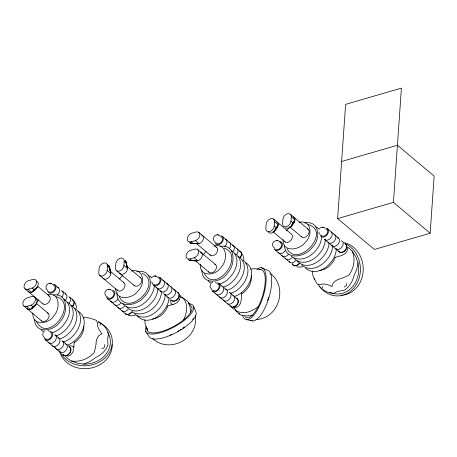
<?xml version="1.0" encoding="UTF-8"?>
<svg xmlns="http://www.w3.org/2000/svg" width="457" height="457" viewBox="0 0 457 457"><rect width="100%" height="100%" fill="white"/><g stroke="black" fill="none" stroke-linecap="round" stroke-linejoin="round"><path stroke-width="0.69" d="M74.234 341.979L73.84 347.663L73.371 346.635L71.778 345.926L68.276 345.858M107.149 270.418L107.446 266.134A5.021 3.502 -50 0 0 103.562 263.066A5.021 3.502 -50 0 0 99.078 268.567L98.781 272.852A5.021 3.502 -50 0 0 102.665 275.919A5.021 3.502 -50 0 0 107.149 270.418L110.823 273.503A5.021 3.502 -50 0 1 107.429 278.542A5.021 3.502 -50 0 1 102.859 277.919M123.887 265.551L124.19 261.267A5.021 3.502 -50 0 0 120.3 258.199A5.021 3.502 -50 0 0 115.815 263.7L115.518 267.985A5.021 3.502 -50 0 0 119.403 271.052A5.021 3.502 -50 0 0 123.887 265.551L127.56 268.636A5.021 3.502 -50 0 1 124.167 273.674A5.021 3.502 -50 0 1 119.603 273.052M241.667 292.886C241.182 297.49 242.096 303.928 237.526 306.95M274.246 226.026L274.548 221.742A5.021 3.502 -50 0 0 270.664 218.675A5.021 3.502 -50 0 0 266.18 224.176L265.877 228.46A5.021 3.502 -50 0 0 269.761 231.528A5.021 3.502 -50 0 0 274.246 226.026L276.085 227.569C275.971 231.071 270.972 235.304 268.128 231.985M290.989 221.159L291.286 216.875A5.021 3.502 -50 0 0 287.402 213.807A5.021 3.502 -50 0 0 282.917 219.309L282.62 223.593A5.021 3.502 -50 0 0 286.505 226.661A5.021 3.502 -50 0 0 290.989 221.159L292.823 222.702C292.554 225.981 288.761 229.671 285.471 227.809M337.637 218.589L345.618 104.356L401.417 88.127L393.437 202.36L430.157 233.224L374.357 249.448L337.637 218.589L393.437 202.36M430.157 233.224L434.15 176.111L397.43 145.246L341.63 161.47M73.783 348.445L72.812 352.33L70.144 355.409M26.934 308.389A5.021 3.502 -50 0 0 30.408 309.475C34.092 307.875 40.153 301.409 35.406 298.113M177.362 292.48A5.021 3.502 -50 0 1 179.127 294.514L178.973 296.73A5.021 3.502 -50 0 1 175.254 300.883A5.021 3.502 -50 0 1 171.232 299.992M274.646 230.956L277.508 227.135L278.222 224.833A5.021 3.502 -50 0 0 276.388 221.731M291.389 226.089L294.251 222.268L294.959 219.966A5.021 3.502 -50 0 0 293.126 216.864M345.783 244.169A5.021 3.502 -50 0 1 346.389 244.866L346.737 245.775L346.577 247.997A5.021 3.502 -50 0 1 342.864 252.15A5.021 3.502 -50 0 1 338.843 251.259M347.914 247.397A25.095 21.65 86.9 0 1 352.398 251.47L355.832 256.731L357.991 262.826L356.717 269.413L353.992 275.748A24.238 20.908 86.9 0 1 344.235 290.269L337.38 291.457L333.77 293.314A24.238 20.908 86.9 0 1 318.986 285.928L318.483 284.688M177.299 292.423A5.01 3.61 -47 0 1 179.127 294.502L178.967 296.724A5.01 3.61 -47 0 1 171.643 300.478M346.389 244.866L346.8 246.843L346.577 247.991A5.01 3.61 -47 0 1 342.767 252.036A5.01 3.61 -47 0 1 338.626 251.036M154.238 286.322C153.306 299.701 133.77 315.907 122.436 303.437M168.924 298.667C167.999 312.045 148.456 328.252 137.123 315.781M328.977 243.821C328.052 257.2 308.515 273.406 297.181 260.936M179.978 298.198L180.138 297.096L179.19 295.582M347.583 249.459L347.743 248.357L346.8 246.843M347.509 250.019C345.978 255.286 339.454 256.103 335.078 257.394M144.863 319.9L145.235 324.693L147.371 330.457A25.095 8.66 -28.3 0 0 183.617 319.917C186.736 313.148 188.672 304.522 183.234 298.352L179.732 296.536M43.124 332.428L42.69 335.01L43.626 336.906M210.511 283.963L210.077 286.545L211.014 288.447M346.275 285.448L346.543 283.449M167.765 306.213C165.4 312.748 159.493 318.312 152.438 319.095M335.164 257.537C332.736 264.306 326.504 269.921 319.192 270.527M179.744 299.301L177.236 302.568L173.597 304.351M250.75 269.099L254.806 268.619L260.838 269.607A25.095 8.929 -72.7 0 1 258.245 306.704L255.389 311.508L252.43 315.102A25.095 8.929 -72.7 0 1 244.918 316.644M203.148 255.017L206.021 251.224M322.865 286.39L322.419 287.887M28.128 291.252A5.021 3.502 -50 0 0 31.607 292.343C35.183 290.566 41.41 284.294 36.606 280.981M34.652 290.224L37.731 286.385L49.305 296.125M33.452 307.361L36.531 303.522M119.505 278.941L122.75 275.428M286.516 230.819L289.658 227.238M276.085 227.569L278.222 224.833L274.548 221.742M275.862 228.723L277.999 225.981M273.732 231.888L277.508 227.135M292.823 222.702L294.959 219.966L291.286 216.875M289.435 227.746L290.286 226.649M292.606 223.856L294.742 221.114M290.475 227.02L293.52 223.347M292.114 225.01L294.251 222.268M181.817 296.896L186.57 300.569A24.238 8.363 -28.3 0 1 188.147 302.186L191.797 307.155A25.095 8.66 -28.3 0 1 190.506 312.719L187.678 316.233L183.617 319.917M37 287.464L33.955 289.578L31.607 292.343L27.934 289.252A5.021 3.502 -50 0 1 24.05 286.185A5.021 3.502 -50 0 1 28.534 280.689L32.715 279.473A5.021 3.502 -50 0 1 36.6 282.535A5.021 3.502 -50 0 1 32.116 288.036L27.934 289.252M32.698 291.88L35.046 289.121M33.738 291.16L36.086 288.401M35.806 304.602L32.755 306.716L30.408 309.475L26.735 306.39A5.021 3.502 -50 0 1 22.85 303.322A5.021 3.502 -50 0 1 27.334 297.821L31.522 296.604A5.021 3.502 -50 0 1 35.406 299.672A5.021 3.502 -50 0 1 30.922 305.173L26.735 306.39M36.24 303.288L37.023 302.363M31.499 309.012L33.852 306.253M32.538 308.292L34.892 305.533M179.195 299.284L179.664 298.747M346.086 285.751L344.19 286.996M37.228 301.38L38.622 299.895M151.787 277.359L154.003 276.005L156.78 276.411M276.782 228.214L274.828 229.871M319.397 228.626C320.745 226.935 323.367 226.735 325.047 228.049M99.775 325.081L100.603 324.436M69.55 355.477L68.082 356.209L66.454 355.535L65.38 355.7A5.021 3.502 -50 0 1 62.98 354.443M236.937 307.018L235.469 307.75L233.841 307.07L232.762 307.235A5.021 3.502 -50 0 1 230.368 305.984M74.337 342.487C79.844 339.077 84.019 332.862 83.86 326.252M241.736 293.811C247.814 290.086 252.144 282.906 251.156 275.651M44.055 331.285L44.643 330.879M291.566 225.004L292.606 224.278M211.437 282.826L212.642 282.158M230.299 305.933A5.01 3.616 -52.8 0 0 232.762 307.247L235.972 305.887A5.021 3.502 -50 0 0 236.492 298.472M233.841 307.07L235.972 305.887M167.382 306.156L173.3 304.248M258.245 306.704C252.155 311.183 244.078 314.942 236.743 311.046L234.235 308.012M52.595 332.662C64.985 329.074 76.942 308.304 63.906 299.118M56.268 335.746C68.653 332.159 80.615 311.388 67.573 302.203M59.941 338.831C72.326 335.249 84.288 314.479 71.246 305.287M63.614 341.922C75.999 338.334 87.961 317.564 74.919 308.372M67.288 345.006C79.672 341.419 91.634 320.648 78.593 311.463M220 283.986C232.385 280.398 244.341 259.627 231.305 250.442M223.667 287.07C236.052 283.489 248.014 262.718 234.972 253.526M227.34 290.161C239.919 286.608 252.058 264.929 238.034 256.257M231.013 293.245C243.25 289.589 254.915 269.807 242.93 260.056M234.687 296.33C247.071 292.748 259.033 271.978 245.992 262.786M62.917 354.392A5.01 3.616 -52.8 0 0 65.374 355.706L67.545 355.066A5.021 3.502 -50 0 0 70.864 350.605A5.021 3.502 -50 0 0 69.104 346.932M65.214 356.077A25.095 21.376 -6.4 0 0 71.532 360.996L77.41 363.258L83.831 364.12L90.08 361.481L95.776 357.488A24.238 20.645 -6.4 0 0 107.909 345.161L107.681 338.22L108.657 334.45A24.238 20.645 -6.4 0 0 98.278 321.654M66.454 355.535L67.55 355.072A5.01 3.616 -52.8 0 0 70.738 350.525A5.01 3.616 -52.8 0 0 68.853 346.754M191.146 241.799L195.333 240.582A5.021 3.502 -50 0 0 199.818 235.081A5.021 3.502 -50 0 0 195.933 232.013L191.746 233.23A5.021 3.502 -50 0 0 187.261 238.731A5.021 3.502 -50 0 0 191.146 241.799L192.985 243.341L199.006 243.667A5.021 3.502 -50 0 0 203.268 239.314A5.021 3.502 -50 0 0 201.657 235.064M189.952 258.93L194.134 257.714A5.021 3.502 -50 0 0 198.618 252.213A5.021 3.502 -50 0 0 194.733 249.151L190.546 250.367A5.021 3.502 -50 0 0 186.062 255.863A5.021 3.502 -50 0 0 189.952 258.93L191.786 260.473L197.807 260.804A5.021 3.502 -50 0 0 202.074 256.451A5.021 3.502 -50 0 0 200.457 252.201M259.559 269.87L260.838 269.607L259.456 269.613M302.757 266.762L299.141 267.117L296.616 266.825M135.152 315.496L131.536 315.85L128.286 315.359M298.935 222.331C311.474 219.291 312.896 235.424 305.579 241.982C300.215 250.059 282.483 253.281 283.072 239.514M304.796 222.959C319.963 220.023 320.905 239.531 312.262 247.346C305.842 256.96 284.414 261.461 284.528 244.963M131.536 271.001C144.075 267.962 145.497 284.1 138.18 290.658C133.215 298.787 115.69 301.597 115.718 288.835M136.786 271.732C152.215 268.11 153.832 287.973 144.863 296.022C138.243 305.984 116.352 309.966 117.083 292.971M219.206 235.281C215.578 232.944 211.328 238.314 214.304 241.325M189.506 242.25L190.929 243.375L192.985 243.341M191.911 243.507L199.006 243.667L195.333 240.582M280.844 242.981C278.01 237.6 269.516 242.336 273.452 247.106M188.313 259.387L189.735 260.507L191.786 260.473M51.824 283.746C48.196 281.403 43.946 286.773 46.922 289.784M190.712 260.644L197.807 260.804L194.134 257.714M111.399 290.172C107.852 286.996 102.602 292.48 105.847 295.839M213.905 246.026C227.198 242.359 228.22 260.124 221.234 267.111C216.138 275.834 199.486 277.622 200.257 264.295M220.063 246.432C235.778 243.353 235.761 264.563 227.775 272.658C221.776 282.843 201.868 285.991 201.925 270.161M47.157 294.605C60.118 291.617 60.513 309.069 53.835 315.781C48.739 324.504 32.087 326.298 32.858 312.971M53.332 295.005C68.664 292.754 68.053 313.439 60.375 321.328C54.52 331.165 35.12 334.85 34.561 319.449M252.43 315.102L246.746 315.93L241.45 315.136A24.238 8.626 -72.7 0 1 238.788 313.199M255.903 319.529C278.97 318.923 288.618 286.448 269.898 273.126M83.071 317.883L85.893 317.621L91.457 318.369M101.808 348.691C103.996 348.84 105.104 346.389 104.744 344.509M172.826 304.573L171.232 303.688L169.987 299.432M71.532 360.996C80.072 362.361 88.567 358.774 94.302 352.461L96.05 344.435A10.111 7.163 89.1 0 1 101.98 333.833A10.111 3.867 53.5 0 1 97.547 323.013L96.547 320.334L92.028 318.917M190.112 242.947L191.449 243.021M190.929 243.375L197.932 243.838M189.735 260.507L192.408 260.656M193.745 260.73L196.733 260.97M308.218 224.564C331.942 231.63 297.918 269.036 286.91 248.619M323.036 227.243L323.756 227.346M277.719 240.73L276.319 240.536M217.852 234.852L218.572 234.949M155.426 275.977L156.145 276.079M109.394 289.367L110.114 289.464M50.47 283.311L51.19 283.414M322.356 227.152L322.996 227.243M217.172 234.755L217.818 234.847M154.752 275.885L155.391 275.977M108.715 289.27L109.354 289.361M49.79 283.22L50.43 283.311M224.198 248.134C245.649 255.594 216.087 294.542 204.29 273.709M56.142 296.702C79.25 303.299 47.871 344.418 36.663 321.722M246.472 319.637L252.418 320.917M261.375 267.728L267.019 270.064A26.5 9.431 -72.7 0 1 268.442 299.181A26.5 9.431 -72.7 0 1 250.704 320.191M315.33 226.683L317.524 227.712L318.98 229.248M148.479 275.617L150.125 276.388L151.581 277.919M142.23 273.389C163.263 283.283 129.302 317.455 119.26 296.684M132.21 312.16C145.395 318.923 161.447 304.676 161.487 291.166M196.95 243.701L196.133 243.273L210.363 255.229M215.281 282.072L215.91 282.403M107.452 264.574C110.451 266.185 109.983 270.641 110.823 273.503L109.217 266.608M47.894 330.537L49.185 331.239M211.088 283.26L209.249 282.197L208.129 280.781M43.689 331.936L41.101 329.925M234.024 309.44L232.247 307.898M152.712 338.546C169.376 354.335 199.418 338.226 195.253 315.593M327.515 228.814L338.528 238.074M324.847 239.679L339.442 251.95M290.275 214.202L308.172 229.248M289.709 226.843L301.831 237.029M273.532 219.069L291.435 234.115A5.021 3.502 -50 0 1 290.572 240.662A5.021 3.502 -50 0 1 284.488 241.199M272.972 231.71L285.088 241.896M275.137 249.979L289.829 262.324M222.331 236.423L240.605 251.778M198.801 232.407L216.704 247.448M197.607 249.545L215.504 264.586M195.465 260.85L209.163 272.366M219.04 283.546L226.386 289.715M230.054 292.8L237.309 298.901M212.699 291.32L230.968 306.676M159.904 277.553L178.179 292.908M153.563 285.328L160.91 291.503M164.583 294.588L168.256 297.673M124.19 261.267L126.023 262.809L127.56 268.636L125.961 261.741L125.012 260.136M127.075 266.408L140.773 277.919M116.535 270.658L134.432 285.699M107.446 266.134L109.286 267.676M109.806 270.83L124.036 282.792M99.792 275.525L117.689 290.566M107.532 298.712L125.801 314.073M54.949 284.882L58.622 287.967M62.295 291.058L65.962 294.142M69.635 297.227L73.217 300.238M32.116 288.036L33.955 289.578M25.061 288.858L42.964 303.905M36.514 303.517L48.105 313.262M30.922 305.173L32.755 306.716M23.867 305.996L41.764 321.037M55.326 335.09L58.999 338.174M62.672 341.265L66.345 344.349M45.312 339.785L60.004 352.13M234.932 310.08L239.434 314.056M305.493 268.128C317.615 278.776 336.581 262.198 336.232 248.659M301.826 265.043C313.942 275.691 332.907 259.113 332.559 245.575M293.994 258.359C305.836 270.087 325.647 253.115 325.213 239.405M291.292 256.297C303.854 265.466 321.768 250.048 321.539 236.315M134.427 313.719C146.543 324.367 165.508 307.784 165.16 294.251M126.109 306.521C137.7 319.254 158.311 302.008 157.814 288.076M180.378 295.605L180.966 296.227M319.969 234.275L318.752 232.447M151.416 281.889L151.878 282.455M145.64 331.365L149.022 336.472A26.5 9.146 -28.3 0 0 176.042 332.633A26.5 9.146 -28.3 0 0 195.933 311.868L193.528 306.247M242.359 253.955L243.267 256.194L243.867 259.747M74.977 302.42L76.108 305.51L76.485 308.212M188.147 302.186L190.089 307.098L190.506 312.719M127.497 267.568L125.612 260.833M110.754 272.435L108.875 265.7M314.479 279.798L312.611 274.52L312.211 271.001M314.513 278.313L315.073 280.324L317.461 284.351L320.437 284.602A10.111 4.147 24.6 0 1 332.056 286.602A10.111 7.306 -12.1 0 1 341.362 278.519L348.845 275.228C353.821 268.413 355.609 259.427 352.398 251.47M146.783 327.8L147.371 330.457L147.285 328.606M125.961 261.741L126.023 262.809M72.4 299.809A5.021 3.502 -50 0 1 72.794 306.299M47.288 312.834A5.021 3.502 -50 0 1 47.682 319.317A5.021 3.502 -50 0 1 41.159 320.346M48.482 295.696A5.021 3.502 -50 0 1 48.882 302.186A5.021 3.502 -50 0 1 42.358 303.208M57.799 287.539A5.021 3.502 -50 0 1 57.285 294.959M61.472 290.629A5.021 3.502 -50 0 1 61.872 297.113M52.075 284.488A5.021 3.502 -50 0 1 55.96 287.556A5.021 3.502 -50 0 1 51.475 293.057A5.021 3.502 -50 0 1 47.591 289.989M65.145 293.714A5.021 3.502 -50 0 1 65.54 300.198M68.818 296.799A5.021 3.502 -50 0 1 69.213 303.288M72.383 299.786A5.01 3.359 -47.3 0 1 72.566 306.07M61.855 340.836A5.021 3.502 -50 0 1 61.809 347.811A5.021 3.502 -50 0 1 55.383 347.434M65.522 343.921A5.021 3.502 -50 0 1 65.482 350.896A5.021 3.502 -50 0 1 59.05 350.525M58.182 337.746A5.021 3.502 -50 0 1 58.576 344.235A5.021 3.502 -50 0 1 52.052 345.264M53.658 285.317A4.016 2.799 -50 0 1 53.977 290.509A4.016 2.799 -50 0 1 48.756 291.326M49.859 331.439A5.021 3.502 -50 0 1 52.555 335.438A5.021 3.502 -50 0 1 47.819 340.265A5.021 3.502 -50 0 1 44.3 337.112M54.509 334.661A5.021 3.502 -50 0 1 54.903 341.151A5.021 3.502 -50 0 1 48.385 342.173M50.367 332.439A4.016 2.799 -50 0 1 50.681 337.626A4.016 2.799 -50 0 1 45.466 338.448M107.732 332.445A25.095 21.376 -6.4 0 1 83.831 364.12M98.398 322.105A27.054 23.044 -6.4 0 1 103.162 359.493A27.054 23.044 -6.4 0 1 60.215 351.964M112.154 344.664A26.5 22.57 -6.4 0 1 88.732 368.456A26.5 22.57 -6.4 0 1 59.793 351.41M132.444 311.268A5.021 3.502 -50 0 1 125.201 313.376M139.956 277.49A5.021 3.502 -50 0 1 140.35 283.98A5.021 3.502 -50 0 1 133.827 285.008M123.213 282.357A5.021 3.502 -50 0 1 123.613 288.847A5.021 3.502 -50 0 1 117.089 289.875M131.456 312.165A5.01 3.365 -52.7 0 1 125.172 313.365M117.849 298.998A5.021 3.502 -50 0 1 110.6 301.106M120.791 303.168A5.021 3.502 -50 0 1 114.273 304.196M112.074 290.372A5.021 3.502 -50 0 1 114.77 294.371A5.021 3.502 -50 0 1 110.04 299.198A5.021 3.502 -50 0 1 106.515 296.045M124.464 306.253A5.021 3.502 -50 0 1 117.946 307.281M128.137 309.338A5.021 3.502 -50 0 1 121.613 310.366M170.107 286.379A5.021 3.502 -50 0 1 170.061 293.354A5.021 3.502 -50 0 1 163.635 292.983M166.434 283.294A5.021 3.502 -50 0 1 166.828 289.784A5.021 3.502 -50 0 1 160.304 290.806M173.774 289.47A5.021 3.502 -50 0 1 174.174 295.953A5.021 3.502 -50 0 1 167.65 296.981M112.582 291.372A4.016 2.799 -50 0 1 112.548 296.953A4.016 2.799 -50 0 1 107.406 296.65M162.761 280.21A5.021 3.502 -50 0 1 163.155 286.693A5.021 3.502 -50 0 1 156.637 287.721M157.037 277.159A5.021 3.502 -50 0 1 160.921 280.221A5.021 3.502 -50 0 1 156.437 285.722A5.021 3.502 -50 0 1 152.552 282.655M158.619 277.987A4.016 2.799 -50 0 1 158.933 283.174A4.016 2.799 -50 0 1 153.718 283.997M193.38 318.483A25.449 8.78 -28.3 0 1 192.637 319.489M184.548 326.949A25.449 8.78 -28.3 0 1 182.806 328.172M181.069 329.308A25.449 8.78 -28.3 0 1 179.955 330.005M178.813 330.685A25.449 8.78 -28.3 0 1 177.653 331.348M171.735 334.318A25.449 8.78 -28.3 0 1 169.953 335.078M189.261 303.694A27.054 9.334 -28.3 0 1 173.643 327.218A27.054 9.334 -28.3 0 1 146.343 326.538M215.881 247.02A5.021 3.502 -50 0 1 216.281 253.509A5.021 3.502 -50 0 1 209.757 254.538M214.687 264.157A5.021 3.502 -50 0 1 215.081 270.641A5.021 3.502 -50 0 1 208.558 271.669M239.948 257.611A5.01 3.359 -47.3 0 0 239.771 251.327A5.021 3.502 -50 0 1 240.182 257.834M236.235 298.295A5.01 3.616 -52.8 0 1 238.12 302.066A5.01 3.616 -52.8 0 1 234.932 306.613M221.891 286.202A5.021 3.502 -50 0 1 222.291 292.686A5.021 3.502 -50 0 1 215.767 293.714M225.564 289.287A5.021 3.502 -50 0 1 225.958 295.776A5.021 3.502 -50 0 1 219.44 296.799M216.167 283.151A5.021 3.502 -50 0 1 220.051 286.213A5.021 3.502 -50 0 1 215.567 291.715A5.021 3.502 -50 0 1 211.682 288.647M229.237 292.371A5.021 3.502 -50 0 1 229.631 298.861A5.021 3.502 -50 0 1 223.113 299.889M232.91 295.462A5.021 3.502 -50 0 1 233.693 301.42A5.021 3.502 -50 0 1 227.386 303.665M228.86 242.164A5.021 3.502 -50 0 1 229.254 248.654M232.527 245.255A5.021 3.502 -50 0 1 232.927 251.738M217.749 283.98A4.016 2.799 -50 0 1 218.069 289.167A4.016 2.799 -50 0 1 212.848 289.989M225.187 239.08A5.021 3.502 -50 0 1 224.667 246.5M219.463 236.029A5.021 3.502 -50 0 1 223.347 239.097A5.021 3.502 -50 0 1 218.863 244.598A5.021 3.502 -50 0 1 214.979 241.53M237.023 248.768A5.021 3.502 -50 0 1 236.6 254.823M221.045 236.857A4.016 2.799 -50 0 1 221.359 242.044A4.016 2.799 -50 0 1 216.144 242.867M268.642 297.273A25.449 9.06 -72.7 0 1 267.619 300.449M257.102 269.236A27.054 9.626 -72.7 0 1 263.101 296.599A27.054 9.626 -72.7 0 1 242.627 315.547M299.061 263.426A5.01 3.365 -52.7 0 1 292.451 263.729A5.021 3.502 -50 0 0 299.329 263.615M307.355 228.82A5.021 3.502 -50 0 1 307.75 235.304A5.021 3.502 -50 0 1 301.226 236.332M344.904 243.69A5.01 3.61 -47 0 1 346.737 245.769M331.188 231.905A5.021 3.502 -50 0 1 330.325 238.451A5.021 3.502 -50 0 1 324.242 238.988M334.038 234.561A5.021 3.502 -50 0 1 334.438 241.045A5.021 3.502 -50 0 1 327.915 242.073M325.715 228.254A5.021 3.502 -50 0 1 327.092 234.875A5.021 3.502 -50 0 1 320.226 234.989M337.712 237.646A5.021 3.502 -50 0 1 338.106 244.135A5.021 3.502 -50 0 1 331.588 245.158M341.385 240.73A5.021 3.502 -50 0 1 341.779 247.22A5.021 3.502 -50 0 1 335.261 248.248M292.074 257.52A5.021 3.502 -50 0 1 285.551 258.548M295.748 260.604A5.021 3.502 -50 0 1 289.224 261.632M288.401 254.435A5.021 3.502 -50 0 1 281.878 255.457M326.224 229.248A4.016 2.799 -50 0 1 326.544 234.441A4.016 2.799 -50 0 1 321.322 235.264M279.684 241.639A5.021 3.502 -50 0 1 282.38 245.638A5.021 3.502 -50 0 1 277.645 250.465A5.021 3.502 -50 0 1 274.126 247.306M285.454 250.265A5.021 3.502 -50 0 1 278.204 252.373M280.192 242.638A4.016 2.799 -50 0 1 280.821 247.403A4.016 2.799 -50 0 1 275.771 249.202M357.991 262.826A25.095 21.65 86.9 0 1 351.69 287.682A25.095 21.65 86.9 0 1 329.651 292.337M345.069 243.655A27.054 23.336 86.9 0 1 356.243 284.688A27.054 23.336 86.9 0 1 319.306 286.128M343.681 242.587A26.5 22.861 86.9 0 1 363.218 269.173A26.5 22.861 86.9 0 1 343.647 294.999M342.322 295.153A26.5 22.861 86.9 0 1 340.991 295.216"/></g></svg>
